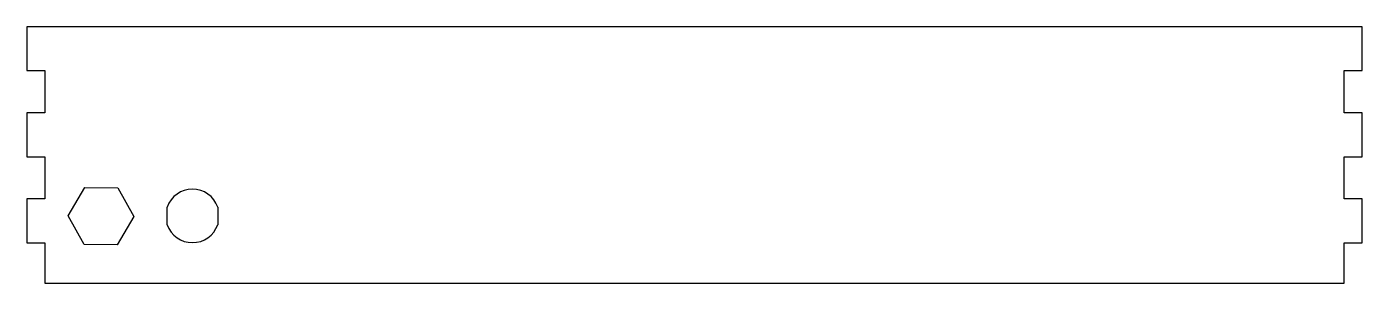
# Model space of a CAD drawing. Header units: millimetres. Extents: x -219 to 219, y -42 to 42.
import ezdxf

# ---------------------------------------------------------------- set-up
doc = ezdxf.new("R2010")
doc.units = ezdxf.units.MM
doc.layers.get('0').update_dxf_attribs({"linetype": 'CONTINUOUS'})

msp = doc.modelspace()

# ---------------------------------------------------------------- linework, layer by layer
for p, q in [((219.49, 42.13), (-219.49, 42.13)), ((-219.49, 42.13), (-219.49, 27.73)), ((219.49, 27.73), (219.49, 42.13)), ((-219.49, 27.73), (-213.49, 27.73)), ((-213.49, 27.73), (-213.49, 13.84)), ((213.49, 13.84), (213.49, 27.73)), ((213.49, 27.73), (219.49, 27.73)), ((-213.49, 13.84), (-219.49, 13.84)), ((-219.49, 13.84), (-219.49, -0.55)), ((219.49, 13.84), (213.49, 13.84)), ((219.49, -0.55), (219.49, 13.84)), ((-219.49, -0.55), (-213.49, -0.55)), ((-213.49, -0.55), (-213.49, -14.45)), ((213.49, -14.45), (213.49, -0.55)), ((213.49, -0.55), (219.49, -0.55)), ((-205.91, -19.95), (-200.4, -10.64)), ((-200.4, -10.64), (-189.57, -10.75)), ((-189.57, -10.75), (-184.26, -20.19)), ((-213.49, -14.45), (-219.49, -14.45)), ((-219.49, -14.45), (-219.49, -28.84)), ((-173.28, -22.92), (-173.28, -17.08)), ((-156.72, -17.08), (-156.72, -22.92)), ((219.49, -14.45), (213.49, -14.45)), ((219.49, -28.84), (219.49, -14.45)), ((-200.6, -29.39), (-205.91, -19.95)), ((-184.26, -20.19), (-189.77, -29.5)), ((-219.49, -28.84), (-213.49, -28.84)), ((-213.49, -28.84), (-213.49, -42.13)), ((-189.77, -29.5), (-200.6, -29.39)), ((213.49, -42.13), (213.49, -28.84)), ((213.49, -28.84), (219.49, -28.84)), ((-213.49, -42.13), (213.49, -42.13))]:
    msp.add_line(p, q)
for start, end in [(19.4349, 160.5651), (199.4349, 340.5651)]:
    msp.add_arc((-165, -20), 8.78, start, end)

doc.saveas('drawing.dxf')
